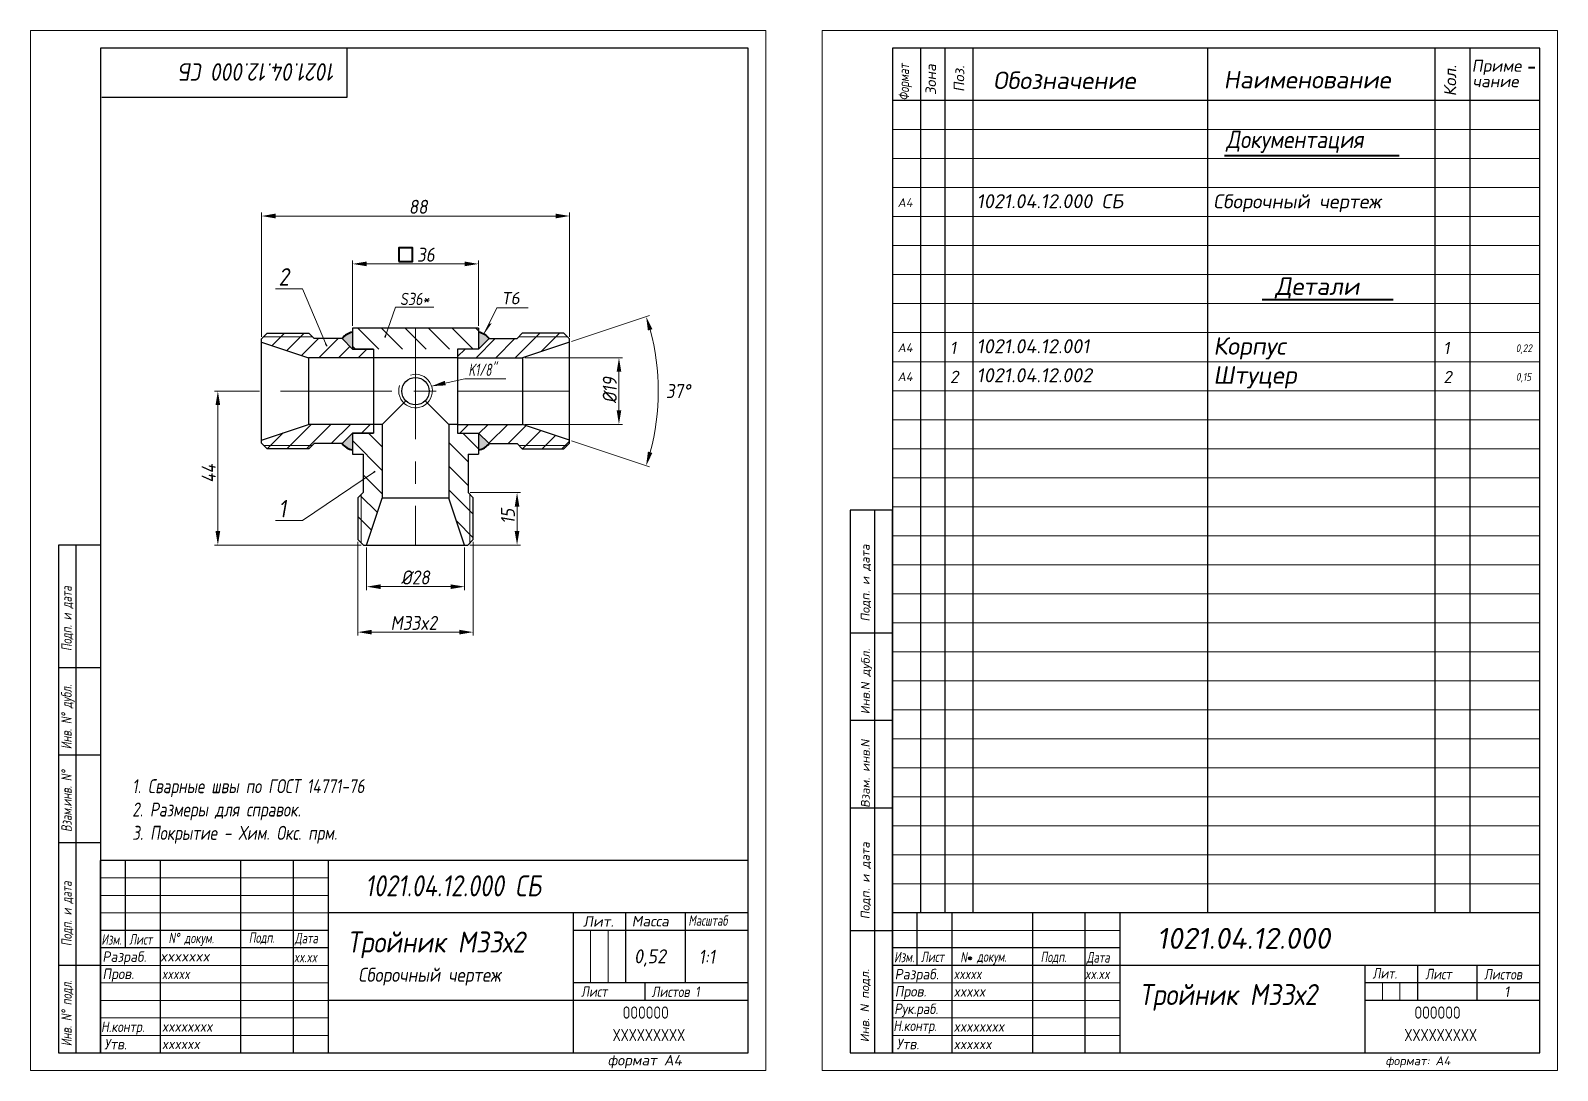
# Model space of a CAD drawing. Header units: millimetres. Extents: x 1490 to 2788, y -4564 to 680.
# Drawn here: x 1489.8 to 1925.9, y -4564.3 to -4267.3 of the extents above; entities that cross this region are included whole.
import ezdxf

# ---------------------------------------------------------------- set-up
doc = ezdxf.new("R2010")
doc.units = ezdxf.units.MM
doc.linetypes.add('CENTER', pattern=[50.8, 31.75, -6.35, 6.35, -6.35])
for name, color, linetype, lineweight in [('Ax', 1, 'CENTER', 18), ('Dim', 3, 'Continuous', 40), ('Hatch', 5, 'Continuous', 18), ('Slim', 8, 'Continuous', 18), ('Text', 2, 'Continuous', 40), ('Wide', 31, 'Continuous', 60)]:
    doc.layers.add(name, color=color, linetype=linetype, lineweight=lineweight)
doc.styles.add('курсив', font='romans.shx', dxfattribs={"oblique": 10})
doc.styles.add('курсив 0_65', font='romans.shx', dxfattribs={"width": 0.65, "oblique": 10})
doc.styles.add('курсив 0_75', font='romans.shx', dxfattribs={"width": 0.75, "oblique": 10})
doc.styles.add('курсив 0_85', font='romans.shx', dxfattribs={"width": 0.85, "oblique": 10})
doc.dimstyles.new('L.Arrow', dxfattribs={"dimtxt": 4, "dimasz": 4, "dimexe": 2, "dimexo": 0.625, "dimgap": 1, "dimtad": 1, "dimlfac": 5, "dimtxsty": 'курсив 0_85', "dimcen": 0, "dimclrd": 256, "dimclre": 256, "dimclrt": 256, "dimadec": 1, "dimazin": 0, "dimtp": 0.0165, "dimtm": 0.0075, "dimtfac": 1, "dimtmove": 0, "dimatfit": 3, "dimfxl": 1, "dimlwd": 18, "dimlwe": 18, "dimarcsym": 0})
doc.dimstyles.new('L.Dot', dxfattribs={"dimtxt": 4, "dimasz": 0.5, "dimexe": 2, "dimexo": 0.625, "dimgap": 1, "dimtad": 1, "dimtoh": 1, "dimlfac": 5, "dimtxsty": 'курсив 0_85', "dimcen": 0, "dimadec": 1, "dimazin": 0, "dimtp": 0.0165, "dimtm": 0.0075, "dimtfac": 1, "dimtmove": 0, "dimatfit": 3, "dimldrblk": 'DOT', "dimfxl": 1, "dimlwd": 18, "dimlwe": 18, "dimarcsym": 0})
doc.dimstyles.new('L.Weld', dxfattribs={"dimtxt": 4, "dimasz": 2.5, "dimexe": 0, "dimexo": 0, "dimgap": 0, "dimtad": 1, "dimtxsty": 'Standard', "dimcen": 0, "dimadec": 0, "dimazin": 0, "dimtfac": 1, "dimtmove": 0, "dimatfit": 3, "dimldrblk": 'strelka3', "dimfxl": 1, "dimlwd": 18, "dimlwe": 18, "dimarcsym": 0})
doc.dimstyles.new('к1_1', dxfattribs={"dimtxt": 4, "dimasz": 4, "dimexe": 1, "dimexo": 0.625, "dimtad": 1, "dimtxsty": 'курсив 0_85', "dimcen": 0, "dimadec": 0, "dimazin": 0, "dimtfac": 1, "dimtmove": 0, "dimatfit": 3, "dimldrblk": 'DOTSMALL', "dimfxl": 1, "dimlwd": 18, "dimlwe": 18, "dimarcsym": 0})

# ---------------------------------------------------------------- blocks, each defined once
blk = doc.blocks.new('strelka3')
at = {"layer": 'Text', "lineweight": 20}
blk.add_solid([(-1.3, 0), (-1.5, 0.25), (0, 0)], dxfattribs=at)
blk = doc.blocks.new('*D147')
at = {"layer": 'Defpoints', "color": 0, "transparency": 16777216}
for p in [(1643.74, -4320.23), (1555.74, -4355.33), (1643.74, -4355.33)]:
    blk.add_point(p, dxfattribs=at)
at = {"layer": 'Dim', "color": 0, "lineweight": 18, "transparency": 16777216}
for p, q in [((1555.74, -4354.71), (1555.74, -4319.23)), ((1559.74, -4320.23), (1639.74, -4320.23)), ((1643.74, -4354.71), (1643.74, -4319.23))]:
    blk.add_line(p, q, dxfattribs=at)
at = {"layer": 'Dim', "color": 0, "transparency": 16777216}
for points in [[(1559.74, -4319.56), (1559.74, -4320.9), (1555.74, -4320.23)], [(1639.74, -4319.56), (1639.74, -4320.9), (1643.74, -4320.23)]]:
    blk.add_solid(points, dxfattribs=at)
at = {"layer": 'Dim', "color": 0, "transparency": 16777216, "insert": (1600.5, -4317.6), "char_height": 4, "attachment_point": 5, "style": 'курсив 0_85'}
blk.add_mtext('88', dxfattribs=at)
blk = doc.blocks.new('_DotSmall')
at = {"color": 0, "linetype": 'ByBlock', "const_width": 0.5}
blk.add_lwpolyline([(-122670.93, 17467.94, 1), (-122670.8, 17467.94, 1)], format="xyb", close=True, dxfattribs=at)
blk = doc.blocks.new('*D148')
at = {"layer": 'Defpoints', "color": 0, "transparency": 16777216}
for p in [(1555.74, -4370.23), (1543.27, -4414.23), (1584.84, -4414.23)]:
    blk.add_point(p, dxfattribs=at)
at = {"layer": 'Dim', "color": 0, "lineweight": 18, "transparency": 16777216}
for p, q in [((1555.12, -4370.23), (1542.27, -4370.23)), ((1543.27, -4374.23), (1543.27, -4410.23)), ((1584.22, -4414.23), (1542.27, -4414.23))]:
    blk.add_line(p, q, dxfattribs=at)
at = {"layer": 'Dim', "color": 0, "transparency": 16777216}
for points in [[(1542.61, -4374.23), (1543.94, -4374.23), (1543.27, -4370.23)], [(1542.61, -4410.23), (1543.94, -4410.23), (1543.27, -4414.23)]]:
    blk.add_solid(points, dxfattribs=at)
at = {"layer": 'Dim', "color": 0, "transparency": 16777216, "insert": (1540.65, -4393.75), "char_height": 4, "attachment_point": 5, "rotation": 90, "style": 'курсив 0_85'}
blk.add_mtext('44', dxfattribs=at)
blk = doc.blocks.new('*D149')
at = {"layer": 'Defpoints', "color": 0, "transparency": 16777216}
for p in [(1617.74, -4333.91), (1581.74, -4352.23), (1617.74, -4352.23)]:
    blk.add_point(p, dxfattribs=at)
at = {"layer": 'Dim', "color": 0, "lineweight": 18, "transparency": 16777216}
for p, q in [((1581.74, -4351.61), (1581.74, -4332.91)), ((1585.74, -4333.91), (1613.74, -4333.91)), ((1617.74, -4351.61), (1617.74, -4332.91))]:
    blk.add_line(p, q, dxfattribs=at)
at = {"layer": 'Dim', "color": 0, "transparency": 16777216}
for points in [[(1585.74, -4333.24), (1585.74, -4334.57), (1581.74, -4333.91)], [(1613.74, -4333.24), (1613.74, -4334.57), (1617.74, -4333.91)]]:
    blk.add_solid(points, dxfattribs=at)
at = {"layer": 'Dim', "color": 0, "transparency": 16777216, "insert": (1602.69, -4331.28), "char_height": 4, "attachment_point": 5, "style": 'курсив 0_85'}
blk.add_mtext('36', dxfattribs=at)
blk = doc.blocks.new('_Dot')
at = {"color": 0, "linetype": 'ByBlock', "lineweight": -2}
blk.add_line((-0.5, 0), (-1, 0), dxfattribs=at)
at = {"color": 0, "linetype": 'ByBlock', "const_width": 0.5}
blk.add_lwpolyline([(-0.25, 0, 1), (0.25, 0, 1)], format="xyb", close=True, dxfattribs=at)
blk = doc.blocks.new('*D150')
at = {"layer": 'Defpoints', "color": 0, "transparency": 16777216}
for p in [(1643.74, -4356.23), (1630.29, -4360.73), (1668.69, -4377.45), (1630.29, -4379.73), (1643.74, -4384.23)]:
    blk.add_point(p, dxfattribs=at)
at = {"layer": 'Dim', "color": 0, "lineweight": 18, "transparency": 16777216}
for p, q in [((1644.33, -4356.04), (1666.56, -4348.6)), ((1644.33, -4384.43), (1666.56, -4391.87))]:
    blk.add_line(p, q, dxfattribs=at)
blk.add_arc((1601.9, -4370.23), 67.18, 344.9121, 15.0879, dxfattribs=at)
at = {"layer": 'Dim', "color": 0, "transparency": 16777216}
for points in [[(1666.12, -4352.94), (1667.4, -4352.56), (1665.61, -4348.92)], [(1667.4, -4387.91), (1666.12, -4387.53), (1665.61, -4391.55)]]:
    blk.add_solid(points, dxfattribs=at)
at = {"layer": 'Dim', "color": 0, "transparency": 16777216, "insert": (1674.75, -4370.23), "char_height": 4, "attachment_point": 5, "style": 'курсив 0_85'}
blk.add_mtext('37°', dxfattribs=at)
blk = doc.blocks.new('*D151')
at = {"layer": 'Defpoints', "color": 0, "transparency": 16777216}
for p in [(1585.74, -4414.23), (1613.74, -4414.23), (1613.74, -4426.09)]:
    blk.add_point(p, dxfattribs=at)
at = {"layer": 'Dim', "color": 0, "lineweight": 18, "transparency": 16777216}
for p, q in [((1585.74, -4414.86), (1585.74, -4427.09)), ((1613.74, -4414.86), (1613.74, -4427.09)), ((1589.74, -4426.09), (1609.74, -4426.09))]:
    blk.add_line(p, q, dxfattribs=at)
at = {"layer": 'Dim', "color": 0, "transparency": 16777216}
for points in [[(1589.74, -4425.43), (1589.74, -4426.76), (1585.74, -4426.09)], [(1609.74, -4425.43), (1609.74, -4426.76), (1613.74, -4426.09)]]:
    blk.add_solid(points, dxfattribs=at)
at = {"layer": 'Dim', "color": 0, "transparency": 16777216, "insert": (1599.7, -4423.47), "char_height": 4, "attachment_point": 5, "style": 'курсив 0_85'}
blk.add_mtext('%%C28', dxfattribs=at)
blk = doc.blocks.new('*D152')
at = {"layer": 'Defpoints', "color": 0, "transparency": 16777216}
for p in [(1583.24, -4412.63), (1616.24, -4412.63), (1616.24, -4439.08)]:
    blk.add_point(p, dxfattribs=at)
at = {"layer": 'Dim', "color": 0, "lineweight": 18, "transparency": 16777216}
for p, q in [((1583.24, -4413.26), (1583.24, -4440.08)), ((1616.24, -4413.26), (1616.24, -4440.08)), ((1587.24, -4439.08), (1612.24, -4439.08))]:
    blk.add_line(p, q, dxfattribs=at)
at = {"layer": 'Dim', "color": 0, "transparency": 16777216}
for points in [[(1587.24, -4438.41), (1587.24, -4439.74), (1583.24, -4439.08)], [(1612.24, -4438.41), (1612.24, -4439.74), (1616.24, -4439.08)]]:
    blk.add_solid(points, dxfattribs=at)
at = {"layer": 'Dim', "color": 0, "transparency": 16777216, "insert": (1599.25, -4436.45), "char_height": 4, "attachment_point": 5, "style": 'курсив 0_85'}
blk.add_mtext('M33x2', dxfattribs=at)
blk = doc.blocks.new('*D153')
at = {"layer": 'Defpoints', "color": 0, "transparency": 16777216}
for p in [(1630.29, -4360.73), (1630.29, -4379.73), (1657.85, -4379.73)]:
    blk.add_point(p, dxfattribs=at)
at = {"layer": 'Dim', "color": 0, "lineweight": 18, "transparency": 16777216}
for p, q in [((1630.92, -4360.73), (1658.85, -4360.73)), ((1657.85, -4364.73), (1657.85, -4375.73)), ((1630.92, -4379.73), (1658.85, -4379.73))]:
    blk.add_line(p, q, dxfattribs=at)
at = {"layer": 'Dim', "color": 0, "transparency": 16777216}
for points in [[(1657.19, -4364.73), (1658.52, -4364.73), (1657.85, -4360.73)], [(1657.19, -4375.73), (1658.52, -4375.73), (1657.85, -4379.73)]]:
    blk.add_solid(points, dxfattribs=at)
at = {"layer": 'Dim', "color": 0, "transparency": 16777216, "insert": (1655.23, -4369.98), "char_height": 4, "attachment_point": 5, "rotation": 90, "style": 'курсив 0_85'}
blk.add_mtext('%%C19', dxfattribs=at)
blk = doc.blocks.new('*D154')
at = {"layer": 'Defpoints', "color": 0, "transparency": 16777216}
for p in [(1614.74, -4399.23), (1628.74, -4399.23), (1614.64, -4414.23)]:
    blk.add_point(p, dxfattribs=at)
at = {"layer": 'Dim', "color": 0, "lineweight": 18, "transparency": 16777216}
for p, q in [((1615.37, -4399.23), (1629.74, -4399.23)), ((1628.74, -4410.23), (1628.74, -4403.23)), ((1615.27, -4414.23), (1629.74, -4414.23))]:
    blk.add_line(p, q, dxfattribs=at)
at = {"layer": 'Dim', "color": 0, "transparency": 16777216}
for points in [[(1628.07, -4403.23), (1629.4, -4403.23), (1628.74, -4399.23)], [(1628.07, -4410.23), (1629.4, -4410.23), (1628.74, -4414.23)]]:
    blk.add_solid(points, dxfattribs=at)
at = {"layer": 'Dim', "color": 0, "transparency": 16777216, "insert": (1626.11, -4406.02), "char_height": 4, "attachment_point": 5, "rotation": 90, "style": 'курсив 0_85'}
blk.add_mtext('15', dxfattribs=at)

msp = doc.modelspace()

# ---------------------------------------------------------------- hatches: boundary and pattern name
at = {"layer": 'Dim'}
h = msp.add_hatch(color=256, dxfattribs=at)
h.paths.add_polyline_path([(1578.7421, -4355.2347, -0.18265795), (1581.7421, -4353.4243), (1581.7421, -4358.2347)])
h.paths.add_polyline_path([(1581.7421, -4382.2347), (1581.7421, -4387.045, -0.18265795), (1578.7421, -4385.2347)])
h = msp.add_hatch(color=256, dxfattribs=at)
h.paths.add_polyline_path([(1617.7421, -4358.2347), (1620.7421, -4355.2347, 0.18265795), (1617.7421, -4353.4243)])
h.paths.add_polyline_path([(1617.7421, -4387.045, 0.18265795), (1620.7421, -4385.2347), (1617.7421, -4382.2347)])
at = {"layer": 'Hatch'}
h = msp.add_hatch(dxfattribs=at)
h.set_pattern_fill('ANSI31', color=256, scale=1.5, angle=90, style=0)
h.set_pattern_definition([(135, (-8108.873, -1233.6354), (-3.367596, -3.367596), [])])
h.paths.add_polyline_path([(1599.7421, -4352.2347), (1599.7421, -4358.2347), (1617.7421, -4358.2347), (1617.7421, -4352.2347)])
h.paths.add_polyline_path([(1581.7421, -4352.2347), (1581.7421, -4358.2347), (1599.7421, -4358.2347), (1599.7421, -4352.2347)])
h.paths.add_polyline_path([(1590.2421, -4382.2347), (1581.7421, -4382.2347), (1581.7421, -4388.2347), (1584.7421, -4388.2347), (1584.7421, -4399.2347), (1584.2421, -4399.7347), (1584.2421, -4413.6347), (1584.8421, -4414.2347), (1585.7421, -4414.2347), (1590.2421, -4400.7856)])
h.paths.add_polyline_path([(1609.2421, -4400.7856), (1613.7421, -4414.2347), (1614.6421, -4414.2347), (1615.2421, -4413.6347), (1615.2421, -4399.7347), (1614.7421, -4399.2347), (1614.7421, -4388.2347), (1617.7421, -4388.2347), (1617.7421, -4382.2347), (1609.2421, -4382.2347)])
h.paths.add_polyline_path([(1616.2421, -4400.7347), (1615.2421, -4399.7347), (1615.2421, -4413.6347), (1616.2421, -4412.6347)], flags=17)
h.paths.add_polyline_path([(1583.2421, -4412.6347), (1584.2421, -4413.6347), (1584.2421, -4399.7347), (1583.2421, -4400.7347)], flags=17)
h = msp.add_hatch(dxfattribs=at)
h.set_pattern_fill('ANSI31', color=256, scale=1.25, style=0)
h.set_pattern_definition([(45, (-8108.873, -1233.6354), (-2.80633, 2.80633), [])])
h.paths.add_polyline_path([(1578.7421, -4355.2347), (1570.7421, -4355.2347), (1570.2421, -4354.7347), (1556.3421, -4354.7347), (1555.7421, -4355.3347), (1555.7421, -4356.2347), (1569.1911, -4360.7347), (1587.7421, -4360.7347), (1587.7421, -4358.2347), (1581.7421, -4358.2347)])
h.paths.add_polyline_path([(1587.7421, -4379.7347), (1569.1911, -4379.7347), (1555.7421, -4384.2347), (1555.7421, -4385.1347), (1556.3421, -4385.7347), (1570.2421, -4385.7347), (1570.7421, -4385.2347), (1578.7421, -4385.2347), (1581.7421, -4382.2347), (1587.7421, -4382.2347)])
h.paths.add_polyline_path([(1570.2421, -4385.7347), (1556.3421, -4385.7347), (1557.3421, -4386.7347), (1569.2421, -4386.7347)])
h.paths.add_polyline_path([(1569.2421, -4353.7347), (1557.3421, -4353.7347), (1556.3421, -4354.7347), (1570.2421, -4354.7347)])
h.paths.add_polyline_path([(1643.7421, -4356.2347), (1643.7421, -4355.3347), (1643.1421, -4354.7347), (1629.2421, -4354.7347), (1628.7421, -4355.2347), (1620.7421, -4355.2347), (1617.7421, -4358.2347), (1611.7421, -4358.2347), (1611.7421, -4360.7347), (1630.293, -4360.7347)])
h.paths.add_polyline_path([(1643.7421, -4384.2347), (1630.293, -4379.7347), (1611.7421, -4379.7347), (1611.7421, -4382.2347), (1617.7421, -4382.2347), (1620.7421, -4385.2347), (1628.7421, -4385.2347), (1629.2421, -4385.7347), (1643.1421, -4385.7347), (1643.7421, -4385.1347)])
h.paths.add_polyline_path([(1642.1421, -4353.7347), (1630.2421, -4353.7347), (1629.2421, -4354.7347), (1643.1421, -4354.7347)])
h.paths.add_polyline_path([(1643.1421, -4385.7347), (1629.2421, -4385.7347), (1630.2421, -4386.7347), (1642.1421, -4386.7347)])

# ---------------------------------------------------------------- linework, layer by layer
for p, q in [((1580.1743, -4286.2561), (1580.1743, -4272.2561)), ((1743.9417, -4272.2622), (1743.9417, -4287.2622)), ((1750.9417, -4272.2622), (1750.9417, -4287.2622)), ((1758.9417, -4272.2622), (1758.9417, -4287.2622)), ((1825.9417, -4272.2622), (1825.9417, -4287.2622)), ((1890.9417, -4272.2622), (1890.9417, -4287.2622)), ((1900.9417, -4272.2622), (1900.9417, -4287.2622)), ((1510.1743, -4286.2561), (1580.1743, -4286.2561)), ((1920.9417, -4287.2622), (1735.9417, -4287.2622)), ((1743.9417, -4287.2622), (1743.9417, -4519.2622)), ((1750.9417, -4287.2622), (1750.9417, -4519.2622)), ((1758.9417, -4287.2622), (1758.9417, -4519.2622)), ((1825.9417, -4287.2622), (1825.9417, -4519.2622)), ((1890.9417, -4287.2622), (1890.9417, -4519.2622)), ((1900.9417, -4287.2622), (1900.9417, -4519.2622)), ((1617.7421, -4352.2347), (1581.7421, -4352.2347)), ((1581.7421, -4352.2347), (1581.7421, -4358.2347)), ((1617.7421, -4352.2347), (1617.7421, -4358.2347)), ((1557.3421, -4353.7347), (1555.7421, -4355.3347)), ((1555.7421, -4385.1347), (1555.7421, -4355.3347)), ((1555.7421, -4356.2347), (1569.1911, -4360.7347)), ((1557.3421, -4353.7347), (1569.2421, -4353.7347)), ((1569.2421, -4353.7347), (1570.7421, -4355.2347)), ((1578.7421, -4355.2347), (1570.7421, -4355.2347)), ((1581.7421, -4358.2347), (1578.7421, -4355.2347)), ((1617.7421, -4358.2347), (1620.7421, -4355.2347)), ((1620.7421, -4355.2347), (1628.7421, -4355.2347)), ((1630.2421, -4353.7347), (1628.7421, -4355.2347)), ((1642.1421, -4353.7347), (1630.2421, -4353.7347)), ((1643.7421, -4356.2347), (1630.293, -4360.7347)), ((1642.1421, -4353.7347), (1643.7421, -4355.3347)), ((1643.7421, -4385.1347), (1643.7421, -4355.3347)), ((1611.7421, -4360.7347), (1569.1911, -4360.7347)), ((1569.1911, -4360.7347), (1569.1911, -4379.7347)), ((1581.7421, -4358.2347), (1587.7421, -4358.2347)), ((1587.7421, -4358.2347), (1581.7421, -4358.2347)), ((1587.7421, -4358.2347), (1587.7421, -4382.2347)), ((1617.7421, -4358.2347), (1611.7421, -4358.2347)), ((1611.7421, -4358.2347), (1611.7421, -4382.2347)), ((1617.7421, -4358.2347), (1611.7421, -4358.2347)), ((1611.7421, -4360.7347), (1630.293, -4360.7347)), ((1630.293, -4360.7347), (1630.293, -4379.7347)), ((1590.2421, -4379.7347), (1596.9843, -4372.9924)), ((1602.4998, -4372.9924), (1609.2421, -4379.7347)), ((1555.7421, -4384.2347), (1569.1911, -4379.7347)), ((1590.2421, -4379.7347), (1569.1911, -4379.7347)), ((1581.7421, -4382.2347), (1578.7421, -4385.2347)), ((1581.7421, -4382.2347), (1581.7421, -4388.2347)), ((1587.7421, -4382.2347), (1581.7421, -4382.2347)), ((1581.7421, -4382.2347), (1587.7421, -4382.2347)), ((1590.2421, -4379.7347), (1590.2421, -4400.7856)), ((1609.2421, -4379.7347), (1609.2421, -4400.7856)), ((1611.7421, -4379.7347), (1609.2421, -4379.7347)), ((1611.7421, -4379.7347), (1630.293, -4379.7347)), ((1611.7421, -4382.2347), (1617.7421, -4382.2347)), ((1611.7421, -4382.2347), (1617.7421, -4382.2347)), ((1617.7421, -4382.2347), (1617.7421, -4388.2347)), ((1617.7421, -4382.2347), (1620.7421, -4385.2347)), ((1643.7421, -4384.2347), (1630.293, -4379.7347)), ((1555.7421, -4385.1347), (1557.3421, -4386.7347)), ((1569.2421, -4386.7347), (1557.3421, -4386.7347)), ((1569.2421, -4386.7347), (1570.7421, -4385.2347)), ((1578.7421, -4385.2347), (1570.7421, -4385.2347)), ((1620.7421, -4385.2347), (1628.7421, -4385.2347)), ((1630.2421, -4386.7347), (1628.7421, -4385.2347)), ((1630.2421, -4386.7347), (1642.1421, -4386.7347)), ((1643.7421, -4385.1347), (1642.1421, -4386.7347)), ((1581.7421, -4388.2347), (1584.7421, -4388.2347)), ((1584.7421, -4388.2347), (1584.7421, -4399.2347)), ((1614.7421, -4388.2347), (1617.7421, -4388.2347)), ((1614.7421, -4388.2347), (1614.7421, -4399.2347)), ((1583.2421, -4400.7347), (1584.7421, -4399.2347)), ((1583.2421, -4400.7347), (1583.2421, -4412.6347)), ((1585.7421, -4414.2347), (1590.2421, -4400.7856)), ((1609.2421, -4400.7856), (1590.2421, -4400.7856)), ((1613.7421, -4414.2347), (1609.2421, -4400.7856)), ((1616.2421, -4400.7347), (1614.7421, -4399.2347)), ((1616.2421, -4412.6347), (1616.2421, -4400.7347)), ((1723.9417, -4404.2622), (1723.9417, -4559.2622)), ((1735.9417, -4404.2622), (1723.9417, -4404.2622)), ((1730.9417, -4559.2622), (1730.9417, -4404.2622)), ((1735.9417, -4559.2622), (1735.9417, -4404.2622)), ((1584.8421, -4414.2347), (1583.2421, -4412.6347)), ((1616.2421, -4412.6347), (1614.6421, -4414.2347)), ((1509.7616, -4414.2622), (1497.7616, -4414.2622)), ((1497.7616, -4414.2622), (1497.7616, -4559.2622)), ((1502.7621, -4559.1919), (1502.7621, -4414.2622)), ((1584.8421, -4414.2347), (1614.6421, -4414.2347)), ((1723.9417, -4439.2622), (1735.9417, -4439.2622)), ((1509.6923, -4449.262), (1497.7616, -4449.2634)), ((1723.9417, -4464.2622), (1735.9417, -4464.2622)), ((1509.6751, -4474.262), (1497.7616, -4474.2616)), ((1723.9417, -4489.2622), (1735.9417, -4489.2622)), ((1509.7616, -4499.2618), (1497.7616, -4499.2598)), ((1509.7616, -4559.2622), (1509.7616, -4504.2622)), ((1694.7616, -4504.2622), (1509.7616, -4504.2622)), ((1516.7616, -4504.2622), (1516.7616, -4529.2622)), ((1526.7616, -4504.2622), (1526.7616, -4559.2622)), ((1549.7616, -4504.2622), (1549.7616, -4559.2622)), ((1564.7616, -4504.2622), (1564.7616, -4559.2622)), ((1574.7616, -4504.2622), (1574.7616, -4559.2622)), ((1735.9417, -4504.2622), (1735.9417, -4559.2622)), ((1644.7616, -4519.2622), (1574.7616, -4519.2622)), ((1644.7616, -4519.2622), (1644.7616, -4559.2622)), ((1694.7616, -4519.2622), (1644.7616, -4519.2622)), ((1659.7616, -4519.2622), (1659.7616, -4539.2622)), ((1676.7616, -4519.2622), (1676.7616, -4539.2622)), ((1920.9417, -4519.2622), (1735.9417, -4519.2622)), ((1742.9417, -4519.2622), (1742.9417, -4534.2622)), ((1752.9417, -4519.2622), (1752.9417, -4559.2622)), ((1775.9417, -4519.2622), (1775.9417, -4559.2622)), ((1790.9417, -4519.2622), (1790.9417, -4559.2622)), ((1800.9417, -4519.2622), (1800.9417, -4559.2622)), ((1920.9417, -4559.2622), (1920.9417, -4519.2622)), ((1574.7616, -4524.2622), (1509.7616, -4524.2622)), ((1694.7616, -4524.2622), (1644.7616, -4524.2622)), ((1723.9417, -4524.2622), (1735.9417, -4524.2622)), ((1574.7616, -4529.2622), (1509.7616, -4529.2622)), ((1800.9417, -4529.2622), (1735.9417, -4529.2622)), ((1509.7616, -4534.2627), (1497.7616, -4534.2627)), ((1920.9417, -4534.2622), (1735.9417, -4534.2622)), ((1870.9417, -4534.2622), (1870.9417, -4559.2622)), ((1885.9417, -4534.2622), (1885.9417, -4544.2622)), ((1902.9417, -4534.2622), (1902.9417, -4544.2622)), ((1694.7616, -4539.2622), (1644.7616, -4539.2622)), ((1665.2661, -4539.2622), (1665.2661, -4544.2622)), ((1920.9417, -4539.2622), (1870.9417, -4539.2622)), ((1644.7616, -4544.2622), (1574.7616, -4544.2622)), ((1694.7616, -4544.2622), (1644.7616, -4544.2622)), ((1920.9417, -4544.2622), (1870.9417, -4544.2622)), ((1497.7616, -4559.2622), (1509.7616, -4559.2622)), ((1723.9417, -4559.2622), (1735.9417, -4559.2622)), ((1735.9417, -4559.2622), (1920.9417, -4559.2622)), ((1735.9417, -4559.2622), (1920.9417, -4559.2622))]:
    msp.add_line(p, q)
for points in [[(1509.7616, -4559.2622), (1694.7616, -4559.2622), (1694.7616, -4272.2622), (1509.7616, -4272.2622)], [(1735.9417, -4559.2622), (1920.9417, -4559.2622), (1920.9417, -4272.2622), (1735.9417, -4272.2622)]]:
    msp.add_lwpolyline(points, close=True)
msp.add_circle((1599.7421, -4370.2347), 3.9)
at = {"layer": 'Ax'}
for p, q in [((1599.7421, -4352.2347), (1599.7421, -4414.2347)), ((1643.7421, -4370.2347), (1555.7421, -4370.2347)), ((1515.7291, -4514.2938), (1529.5396, -4514.2938))]:
    msp.add_line(p, q, dxfattribs=at)
at = {"layer": 'Dim'}
msp.add_lwpolyline([(1594.9421, -4333.2057), (1598.9139, -4333.2057), (1598.9139, -4329.3112), (1594.9421, -4329.3112)], close=True, dxfattribs=at)
for centre, start, end in [((1582.6372, -4358.2985), 100.406092, 141.811751), ((1616.8469, -4358.2985), 38.188249, 79.593908), ((1582.6372, -4382.1708), 218.188249, 259.593908), ((1616.8469, -4382.1708), 280.406092, 321.811751)]:
    msp.add_arc(centre, 4.9557, start, end, dxfattribs=at)
at = {"layer": 'Slim'}
for p, q in [((1735.9417, -4295.5479), (1920.9417, -4295.5479)), ((1735.9417, -4303.8336), (1920.9417, -4303.8336)), ((1735.9417, -4312.1194), (1920.9417, -4312.1194)), ((1735.9417, -4320.4051), (1920.9417, -4320.4051)), ((1735.9417, -4328.6908), (1920.9417, -4328.6908)), ((1735.9417, -4336.9765), (1920.9417, -4336.9765)), ((1735.9417, -4345.2622), (1920.9417, -4345.2622)), ((1556.3421, -4354.7347), (1570.2421, -4354.7347)), ((1643.1421, -4354.7347), (1629.2421, -4354.7347)), ((1735.9417, -4353.5479), (1920.9417, -4353.5479)), ((1735.9417, -4361.8336), (1920.9417, -4361.8336)), ((1735.9417, -4370.1194), (1920.9417, -4370.1194)), ((1735.9417, -4378.4051), (1920.9417, -4378.4051)), ((1556.3421, -4385.7347), (1570.2421, -4385.7347)), ((1643.1421, -4385.7347), (1629.2421, -4385.7347)), ((1735.9417, -4386.6908), (1920.9417, -4386.6908)), ((1735.9417, -4394.9765), (1920.9417, -4394.9765)), ((1584.2421, -4413.6347), (1584.2421, -4399.7347)), ((1615.2421, -4413.6347), (1615.2421, -4399.7347)), ((1735.9417, -4403.2622), (1920.9417, -4403.2622)), ((1735.9417, -4411.5479), (1920.9417, -4411.5479)), ((1735.9417, -4419.8336), (1920.9417, -4419.8336)), ((1735.9417, -4428.1194), (1920.9417, -4428.1194)), ((1735.9417, -4436.4051), (1920.9417, -4436.4051)), ((1735.9417, -4444.6908), (1920.9417, -4444.6908)), ((1735.9417, -4452.9765), (1920.9417, -4452.9765)), ((1735.9417, -4461.2622), (1920.9417, -4461.2622)), ((1735.9417, -4469.5479), (1920.9417, -4469.5479)), ((1735.9417, -4477.8336), (1920.9417, -4477.8336)), ((1735.9417, -4486.1194), (1920.9417, -4486.1194)), ((1735.9417, -4494.4051), (1920.9417, -4494.4051)), ((1735.9417, -4502.6908), (1920.9417, -4502.6908)), ((1574.7616, -4509.2622), (1509.7616, -4509.2622)), ((1574.7616, -4514.2622), (1509.7616, -4514.2622)), ((1735.9417, -4510.9765), (1920.9417, -4510.9765)), ((1574.7616, -4519.2622), (1509.7616, -4519.2622)), ((1649.7616, -4524.2622), (1649.7616, -4539.2622)), ((1654.7616, -4524.2622), (1654.7616, -4539.2622)), ((1800.9417, -4524.2622), (1735.9417, -4524.2622)), ((1574.7616, -4534.2622), (1509.7616, -4534.2622)), ((1574.7616, -4539.2622), (1509.7616, -4539.2622)), ((1800.9417, -4539.2622), (1735.9417, -4539.2622)), ((1875.9417, -4539.2622), (1875.9417, -4544.2622)), ((1880.9417, -4539.2622), (1880.9417, -4544.2622)), ((1574.7616, -4544.2622), (1509.7616, -4544.2622)), ((1800.9417, -4544.2622), (1735.9417, -4544.2622)), ((1574.7616, -4549.2622), (1509.7616, -4549.2622)), ((1800.9417, -4549.2622), (1735.9417, -4549.2622)), ((1574.7616, -4554.2622), (1509.7616, -4554.2622)), ((1800.9417, -4554.2622), (1735.9417, -4554.2622))]:
    msp.add_line(p, q, dxfattribs=at)
for points in [[(1489.7616, -4564.2622), (1699.7616, -4564.2622), (1699.7616, -4267.2622), (1489.7616, -4267.2622)], [(1715.9417, -4564.2622), (1925.9417, -4564.2622), (1925.9417, -4267.2622), (1715.9417, -4267.2622)]]:
    msp.add_lwpolyline(points, close=True, dxfattribs=at)
msp.add_arc((1599.7421, -4370.2347), 4.8, 161.08354, 107.335867, dxfattribs=at)
at = {"layer": 'Text'}
for p, q in [((1917.7114, -4277.8627), (1919.5015, -4277.8362)), ((1830.8736, -4302.922), (1880.7306, -4302.922)), ((1841.6124, -4344.0798), (1879.0502, -4344.0798))]:
    msp.add_line(p, q, dxfattribs=at)
msp.add_circle((1758.1666, -4532.2106), 0.3383, dxfattribs=at)

# ---------------------------------------------------------------- texts
at = {"layer": 'Dim', "style": 'курсив 0_65', "oblique": 10, "width": 0.65}
msp.add_text('K1/8"', height=3.5, dxfattribs=at).set_placement((1614.827, -4365.8985))
at = {"layer": 'Slim', "style": 'курсив 0_85', "oblique": 10, "width": 0.85}
for s, p in [('0,22', (1914.0308, -4359.0902)), ('0,15', (1914.0765, -4367.2675))]:
    msp.add_text(s, height=2.2, dxfattribs=at).set_placement(p)
at = {"layer": 'Text', "oblique": 10}
for s, height, rotation, style, width, p in [('1021.04.12.000 СБ', 5, 180, 'курсив', 0.85, (1576.9967, -4276.5794)), ('Формат', 3, 90, 'курсив', 0.73, (1740.7436, -4287.2622)), ('Подп. и дата', 3, 90, 'курсив 0_75', 0.7, (1501.5515, -4444.4791)), ('Инв. N%%D дубл.', 3, 90, 'курсив 0_75', 0.7, (1501.5178, -4472.5151)), ('Взам.инв. N%%D', 3, 90, 'курсив 0_75', 0.7, (1501.5515, -4496.141)), ('Подп. и дата', 3, 90, 'курсив 0_75', 0.7, (1501.5515, -4528.7663)), ('Инв. N%%D подл.', 3, 90, 'курсив 0_75', 0.7, (1501.5515, -4557.339))]:
    msp.add_text(s, height=height, rotation=rotation, dxfattribs=dict(at, style=style, width=width)).set_placement(p)
at = {"layer": 'Text', "style": 'курсив', "oblique": 10}
for s, height, p in [('Зона', 3, (1748.4204, -4285.6862)), ('Поз.', 3, (1756.4951, -4284.7897)), ('Кол.', 3.5, (1897.0287, -4286.0519)), ('Подп. и дата', 2.5, (1729.4568, -4436.0718)), ('Инв.N дубл.', 2.5, (1729.4918, -4462.5448)), ('Взам. инв.N', 2.5, (1729.4837, -4489.2622)), ('Подп. и дата', 2.5, (1729.4568, -4521.0961)), ('Инв. N подл.', 2.5, (1729.3273, -4556.2261))]:
    msp.add_text(s, height=height, rotation=90, dxfattribs=at).set_placement(p)
for s, height, p in [('Наименование', 5, (1830.5554, -4283.7796)), ('Приме', 3.4, (1901.4438, -4279.0134)), ('Обозначение', 5, (1764.7316, -4283.9783)), ('чание', 3.4, (1901.6831, -4283.4491)), ('A4', 2.5, (1737.4759, -4317.6367)), ('1021.04.12.000 СБ', 4, (1760.0172, -4318.0013)), ('Сборочный чертеж', 4, (1827.6243, -4318.0486)), ('Детали', 5, (1845.3046, -4342.7657)), ('Т6', 3.5, (1624.3161, -4345.4453)), ('А4', 2.5, (1737.4759, -4359.0653)), ('1', 3.5, (1752.4154, -4359.6321)), ('1021.04.12.001', 4, (1760.0172, -4359.4299)), ('Корпус', 5, (1827.6202, -4359.8438)), ('1', 3.5, (1893.3411, -4359.6814)), ('А4', 2.5, (1737.4759, -4367.351)), ('2', 3.5, (1752.4154, -4367.9178)), ('1021.04.12.002', 4, (1760.0172, -4367.7156)), ('Штуцер', 5, (1827.6202, -4368.1295)), ('2', 3.5, (1893.3411, -4367.9671)), ('Лит.', 3, (1647.6052, -4523.2019)), ('Масса', 3, (1661.4985, -4523.1167)), ('1021.04.12.000', 6, (1811.5225, -4529.5312)), ('1', 3, (1910.6799, -4543.2735)), ('формат А4', 3, (1654.619, -4562.8276)), ('формат: А4', 2.5, (1876.8442, -4562.7544))]:
    msp.add_text(s, height=height, dxfattribs=at).set_placement(p)
at = {"layer": 'Text', "oblique": 10}
for s, height, style, width, p in [('Документация', 5, 'курсив 0_85', 0.85, (1831.3051, -4300.8539)), ('S36*', 3.5, 'курсив', 0.8, (1595.2702, -4345.6635)), ('1021.04.12.000 СБ', 6, 'курсив', 0.8, (1585.3424, -4514.5312)), ('Масштаб', 3, 'курсив', 0.7, (1677.6582, -4522.9493)), ('N%%D докум.', 3, 'курсив', 0.7, (1529.1695, -4527.9394)), ('Подп.', 3, 'курсив', 0.7, (1552.1097, -4527.8188)), ('Дата', 3, 'курсив', 0.7, (1565.2543, -4527.9572)), ('Тройник М33х2', 6, 'курсив 0_85', 0.85, (1580.2183, -4530.5877)), ('Разраб.', 3, 'курсив', 0.9, (1510.2752, -4533.2567)), ('0,52', 4, 'курсив', 0.9, (1662.1744, -4533.6678)), ('1:1', 4, 'курсив 0_85', 0.85, (1680.6167, -4533.8069)), ('Изм.', 3, 'курсив', 0.7, (1736.4387, -4533.3669)), ('Лист', 3, 'курсив', 0.7, (1744.1209, -4533.3187)), ('N', 3, 'курсив', 0.7, (1755.3496, -4533.4394)), ('докум.', 3, 'курсив', 0.7, (1760.1294, -4533.2425)), ('Подп.', 3, 'курсив', 0.7, (1778.2898, -4533.3187)), ('Дата', 3, 'курсив', 0.7, (1791.4343, -4533.4571)), ('Пров.', 3, 'курсив', 0.9, (1510.3012, -4538.1613)), ('xxxxx', 3, 'курсив', 0.75, (1527.267, -4538.1831)), ('Сборочный чертеж', 4, 'курсив 0_85', 0.85, (1583.3752, -4538.9423)), ('Разраб.', 3, 'курсив', 0.9, (1736.6056, -4538.2572)), ('xxxxx', 3, 'курсив', 0.75, (1753.447, -4538.1831)), ('xx.xx', 3, 'курсив 0_75', 0.75, (1790.9417, -4538.1831)), ('Лит.', 3, 'курсив', 0.8, (1873.1263, -4538.021)), ('Лист', 3, 'курсив', 0.8, (1888.2042, -4538.2311)), ('Листов', 3, 'курсив', 0.8, (1904.9605, -4538.2947)), ('Лист ', 3, 'курсив', 0.8, (1647.0242, -4543.2311)), ('Листов 1', 3, 'курсив', 0.8, (1667.1704, -4543.2947)), ('Пров.', 3, 'курсив', 0.9, (1736.6316, -4543.1618)), ('Тройник М33х2', 6, 'курсив 0_85', 0.85, (1806.4714, -4545.5877)), ('xxxxx', 3, 'курсив 0_85', 0.85, (1753.447, -4543.1831)), ('Рук.раб.', 3, 'курсив', 0.85, (1736.4812, -4548.1613)), ('Н.контр.', 3, 'курсив', 0.8, (1509.8918, -4553.2803)), ('xxxxxxxx', 3, 'курсив 0_85', 0.85, (1527.267, -4553.1831)), ('Н.контр.', 3, 'курсив', 0.8, (1736.2222, -4552.9955)), ('xxxxxxxx', 3, 'курсив 0_85', 0.85, (1753.447, -4553.1831)), ('Утв.', 3, 'курсив', 0.9, (1510.8228, -4558.2585)), ('xxxxxx', 3, 'курсив 0_85', 0.85, (1527.267, -4558.1831)), ('Утв.', 3, 'курсив', 0.9, (1737.1532, -4558.2135)), ('xxxxxx', 3, 'курсив 0_85', 0.85, (1753.447, -4558.1831))]:
    msp.add_text(s, height=height, dxfattribs=dict(at, style=style, width=width)).set_placement(p)
at = {"layer": 'Text', "ltscale": 0.8, "style": 'курсив', "oblique": 10}
for s, width, p in [('Изм.', 0.7, (1509.9878, -4528.3692)), ('Лист', 0.7, (1517.9409, -4528.3187)), ('xxxxxxx', 0.95, (1526.7616, -4533.1391)), ('xx.xx', 0.7, (1564.9878, -4533.3692))]:
    msp.add_text(s, height=3, dxfattribs=dict(at, width=width)).set_placement(p)
at = {"layer": 'Text', "ltscale": 6, "insert": (1518.8058, -4481.0732), "char_height": 4, "width": 177.752582, "attachment_point": 1, "style": 'курсив 0_75'}
msp.add_mtext('1. Сварные швы по ГОСТ 14771-76 \\P2. Размеры для справок.\\P3. Покрытие - Хим. Окс. прм.', dxfattribs=at)
at = {"layer": 'Wide', "style": 'курсив 0_85', "oblique": 10, "width": 0.85}
for s, p in [('2', (1560.6029, -4340.116)), ('1', (1560.6029, -4406.2986))]:
    msp.add_text(s, height=5, dxfattribs=at).set_placement(p)
at = {"layer": 'Wide', "lineweight": 50, "style": 'курсив', "width": 0.7}
for s, p in [('OOOOOO', (1658.9133, -4549.4821)), ('OOOOOO', (1885.0933, -4549.4821)), ('XXXXXXXXX', (1656.0399, -4555.8919)), ('XXXXXXXXX', (1882.22, -4555.8919))]:
    msp.add_text(s, height=3.5, dxfattribs=at).set_placement(p)

# ---------------------------------------------------------------- dimensions: what is measured, and where the dimension line sits
at = {"layer": 'Dim'}
for base, p1, p2, picture, middle in [((1643.7421, -4320.2287), (1555.7421, -4355.3347), (1643.7421, -4355.3347), '*D147', (1600.501, -4320.2287)), ((1617.7421, -4333.9072), (1581.7421, -4352.2347), (1617.7421, -4352.2347), '*D149', (1602.6945, -4333.9072))]:
    dim = msp.add_linear_dim(base=base, p1=p1, p2=p2, dimstyle='к1_1', dxfattribs=at)
    dim.commit()
    dim.dimension.update_dxf_attribs({"geometry": picture, "text_midpoint": middle, "dimtype": 160})
dim = msp.add_angular_dim_2l(base=(1668.6899, -4377.451), line1=((1643.7421, -4384.2347), (1630.293, -4379.7347)), line2=((1643.7421, -4356.2347), (1630.293, -4360.7347)), dimstyle='к1_1', override={"dimtmove": 1}, dxfattribs=at)
dim.commit()
dim.dimension.update_dxf_attribs({"geometry": '*D150', "text_midpoint": (1674.7497, -4370.2347), "dimtype": 162})
dim = msp.add_linear_dim(base=(1657.8544, -4379.7347), p1=(1630.293, -4360.7347), p2=(1630.293, -4379.7347), angle=90, text='%%C<>', dimstyle='к1_1', dxfattribs=at)
dim.commit()
dim.dimension.update_dxf_attribs({"geometry": '*D153', "text_midpoint": (1657.8544, -4369.9767), "dimtype": 160})
for base, p1, p2, picture, middle in [((1543.2719, -4414.2347), (1555.7421, -4370.2347), (1584.8421, -4414.2347), '*D148', (1543.2719, -4393.7487)), ((1628.7381, -4399.2347), (1614.6421, -4414.2347), (1614.7421, -4399.2347), '*D154', (1628.7381, -4406.0168))]:
    dim = msp.add_linear_dim(base=base, p1=p1, p2=p2, angle=90, dimstyle='к1_1', dxfattribs=at)
    dim.commit()
    dim.dimension.update_dxf_attribs({"geometry": picture, "text_midpoint": middle, "dimtype": 160})
for base, p1, p2, text, picture, middle in [((1616.2421, -4439.0772), (1583.2421, -4412.6347), (1616.2421, -4412.6347), 'M<>x2', '*D152', (1599.2545, -4439.0772)), ((1613.7421, -4426.0946), (1585.7421, -4414.2347), (1613.7421, -4414.2347), '%%C<>', '*D151', (1599.6992, -4426.0946))]:
    dim = msp.add_linear_dim(base=base, p1=p1, p2=p2, text=text, dimstyle='к1_1', dxfattribs=at)
    dim.commit()
    dim.dimension.update_dxf_attribs({"geometry": picture, "text_midpoint": middle, "dimtype": 160})

# ---------------------------------------------------------------- leaders
msp.add_leader([(1604.3297, -4368.8227), (1613.8576, -4366.6888), (1625.5078, -4366.6888)], dimstyle='L.Arrow', override={"dimgap": 1, "dimtad": 0}, dxfattribs=at)
at = {"layer": 'Slim'}
for points, dimstyle, override in [([(1574.3403, -4357.2365), (1567.4193, -4341.0525), (1559.7733, -4341.0525)], 'L.Dot', {"dimgap": 1, "dimtad": 0}), ([(1591.0636, -4354.7412), (1594.0351, -4346.2838), (1605.0119, -4346.2838)], 'L.Dot', {"dimgap": 1, "dimtad": 0}), ([(1619.2767, -4353.9793), (1622.9737, -4346.4311), (1631.9278, -4346.4311)], 'L.Weld', {"dimgap": 0, "dimtad": 0}), ([(1588.0507, -4393.254), (1567.4193, -4407.2351), (1559.7733, -4407.2351)], 'L.Dot', {"dimgap": 1, "dimtad": 0})]:
    msp.add_leader(points, dimstyle=dimstyle, override=override, dxfattribs=at)

doc.saveas('drawing.dxf')
